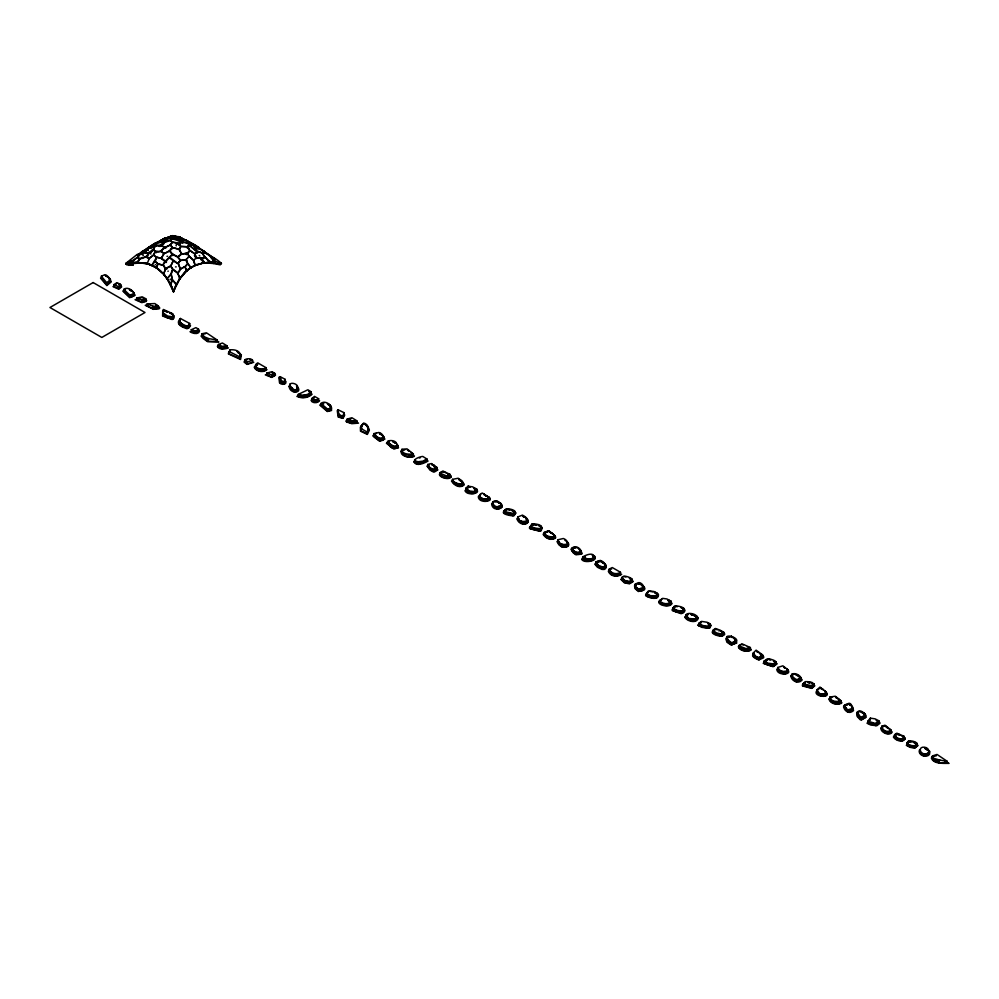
<?xml version="1.0" encoding="UTF-8"?>
<svg xmlns="http://www.w3.org/2000/svg" width="999" height="999" viewBox="0 0 999 999"><rect width="100%" height="100%" fill="white"/><g stroke="black" fill="none" stroke-linecap="round" stroke-linejoin="round"><path stroke-width="1.5" d="M738.885 645.391C737.537 650.411 751.635 653.97 750.361 647.539L741.82 643.731L738.885 646.166L740.197 645.579M721.041 636.026L721.041 634.028L716.583 632.916L712.911 630.431L715.384 628.458L720.129 630.169L723.788 632.267L723.988 634.377L721.665 635.938L716.508 634.827L712.712 632.13M721.665 635.938L721.665 633.953L723.788 632.267M901.373 739.897L898.288 739.098L901.448 739.522M717.482 634.44L717.632 633.691L720.754 634.427C721.178 636.063 716.795 635.014 717.632 633.691M720.604 635.177L720.754 634.427M909.565 741.807L912.262 741.82M163.112 315.572L163.361 309.465L172.74 313.711L172.64 318.918L167.033 317.645L163.112 315.572L163.374 311.201M459.89 485.152L459.765 484.453L462.5 483.728L462.649 484.453L459.765 485.052L462.649 484.453M244.88 361.288L246.741 362.612M246.466 362.712L244.88 360.901M929.27 751.186L928.983 754.158L924.437 755.893L923.788 753.87C919.317 752.634 918.618 746.44 924.5 747.19C929.694 747.764 930.731 754.37 924.45 753.945L923.788 753.87M924.437 755.893L924.45 753.945M308.629 391.183L311.014 392.557L309.69 392.02M308.866 390.846L311.014 392.557M310.789 392.694L311.114 391.77L307.904 389.772L298.239 394.405L298.139 396.303C302.422 398.364 307.942 397.415 311.376 394.168L311.114 391.77M341.908 418.144L341.92 416.034L338.686 414.036L338.049 409.777L343.918 412.624L344.006 415.06L342.495 418.032L338.736 416.708L338.049 409.777M342.495 418.032L343.918 412.624M434.39 466.183L435.427 466.92M450.549 476.748L450.237 474.488L442.944 470.991L439.947 472.689C438.711 476.898 448.451 480.207 450.561 476.361M451.223 476.91L451.148 475.936M879.257 723.214L878.895 720.791L875.049 718.843L870.341 718.144L867.881 721.153L867.869 723.126L875.773 725.499L879.22 722.826M114.548 285.177L116.721 283.441M192.045 331.393L195.017 332.18L192.22 330.844M223.264 347.777L226.036 347.34M247.265 363.898L247.29 361.9C240.971 358.978 250.986 357.292 252.572 360.327L252.685 362.2L247.265 363.898L244.78 361.688L244.955 359.89M455.432 483.853L455.681 483.129L458.628 484.34C458.616 486.988 451.536 481.143 458.628 484.952M458.429 485.039L458.628 484.34M470.517 492.47L473.464 492.607L470.591 491.895M692.919 614.959L690.871 614.123M821.066 688.249C819.48 688.361 825.886 690.546 822.264 689.26M557.817 539.785L557.792 541.733L559.415 544.555L562 546.578C570.904 549.188 568.931 540.047 563.274 538.511L557.817 539.785C558.878 544.305 564.248 545.741 567.994 543.543M559.79 544.268L560.077 543.581L561.95 544.83C561.5 546.778 557.966 542.045 561.95 545.417M561.7 545.491L559.802 543.681M582.742 556.855C596.266 564.597 598.576 548.014 582.742 556.855L582.367 559.14C586.001 562.2 592.182 561.55 594.892 557.942M832.067 701.673L835.139 702.272M109.066 278.259C112.537 283.254 107.917 274.45 104.833 274.713L101.374 276.186L101.349 278.209L106.943 284.815L110.602 281.706L109.216 279.096M263.324 370.055L265.534 369.318M443.294 472.152L444.505 472.202M481.481 499.175L481.668 498.439L485.052 499.488C484.84 502.11 477.11 496.69 485.039 500.074M484.877 500.212L485.052 499.488M639.422 584.128L639.66 583.453L642.232 585.089L642.007 585.739L642.232 585.089M411.288 452.485L412.974 454.77M577.297 553.421L580.481 552.472L580.556 553.234L577.297 553.421L580.556 553.234M577.372 553.558L577.297 552.822M629.42 583.428L630.057 581.293C636.151 578.708 626.198 576.073 623.988 576.048L621.753 577.497L621.49 579.857L624.837 582.529L630.019 583.316L632.442 581.043M630.019 583.316L630.057 581.293M113.961 284.615L113.936 286.538L118.631 288.661L120.754 286.551L120.517 284.315L116.933 282.655L113.961 284.615L118.581 286.713L118.631 288.661M123.801 289.385L123.764 291.233L129.907 297.165C139.985 296.441 129.183 284.777 123.801 289.385L129.882 295.18L129.907 297.165M532.892 525.199L532.942 524.475L536.875 525.037M611.663 569.068L610.539 569.08M713.186 632.355L715.821 633.678M715.596 633.778L713.199 631.955M777.697 667.482L777.659 669.405C778.783 673.988 789.098 675.911 788.199 669.904L782.891 665.821L777.697 667.482C779.17 671.565 785.264 672.827 788.199 669.904M485.914 495.729L483.603 493.793L485.489 495.754M803.533 685.302L803.758 684.54L806.33 685.376L806.143 686.101L803.533 685.302L803.758 684.54M840.196 701.685L840.296 702.447L836.937 702.759L836.862 702.035L840.196 701.685L836.862 702.035M896.515 734.889L897.202 733.303L904.145 736.363L902.584 738.536C900.074 740.172 890.871 735.551 896.54 733.353M452.46 479.358L452.422 481.281C453.733 485.439 463.698 489.123 463.224 482.767L461.9 480.719L458.216 478.234L452.46 479.358C453.034 483.466 463.224 485.576 462.462 482.142M497.265 506.855C502.11 503.421 503.708 508.341 497.877 508.966L497.265 506.855C492.657 506.456 490.571 499.887 496.928 500.786L500.686 503.209L501.885 506.118M497.877 508.966L497.927 506.893M636.475 588.611L636.775 587.936L638.723 589.497C638.861 591.183 635.864 588.798 636.775 587.936M638.423 590.159L636.488 588.036M849.225 704.158L851.46 705.906M201.998 335.652L203.933 337.45M203.584 337.537L202.01 335.264M297.053 387.724L298.039 390.297L294.742 392.245L294.792 390.209C280.02 379.483 304.658 382.742 295.442 390.197L294.792 390.209M295.379 392.257L295.442 390.197M315.409 402.297L315.459 400.324L311.863 398.489L314.51 396.391L318.656 398.763L318.681 400.724L315.409 402.297L311.75 400.462M316.071 402.26L316.121 400.287L318.656 398.763M449.987 475.412L450.237 474.488M590.409 559.215L590.434 559.977L587.2 560.077L587.162 559.34L590.409 559.215L587.162 559.34M893.518 736.675L893.493 737.274C896.016 740.871 903.084 742.919 905.256 738.785M904.145 736.363L904.632 738.636L902.734 740.446C899.687 741.021 892.694 739.235 894.505 734.827M547.115 537.037L547.34 536.326L549.949 537.287C550.074 539.86 543.606 534.715 549.925 537.887M549.725 537.999L549.949 537.287M625.849 582.08L625.973 581.331L629.095 581.843C629.57 583.441 625.149 582.717 625.973 581.331M628.97 582.604L629.095 581.843M731.368 644.617L731.43 642.657C714.722 630.094 748.726 638.349 732.03 644.655L727.597 642.095L726.835 637.025M732.03 644.655L732.092 642.669L736.063 640.609M170.03 284.578C175.275 280.057 168.494 274.338 172.839 269.593L177.735 273.376L179.87 278.147L176.373 285.027L172.29 279.208L171.104 274.238L166.97 278.696L170.604 285.002L170.429 283.454L172.278 280.132L176.411 283.803L173.501 291.958L167.782 279.52M257.929 369.355L261.401 370.242M312.038 399.013L314.235 397.627L312.038 399.013L312.275 399.675M458.853 486.276L458.928 483.916M459.49 486.313L459.565 483.941M558.054 541.52L558.379 540.934L559.365 542.807C558.741 544.567 557.33 538.673 559.34 543.344M559.065 543.394L558.079 540.983M713.074 631.231C716.633 626.66 711.063 632.554 713.773 630.506M738.935 647.24L741.083 648.264M740.858 648.363L738.948 646.84M746.977 651.073L747.052 649.063L738.885 645.791L740.933 644.83M747.589 651.048L747.652 649.038L750.361 647.539M380.644 439.71L380.507 438.998L383.079 438.299L383.229 439.023L380.494 439.572L383.229 439.023M778.021 669.23L778.346 668.618L779.657 670.466C778.983 672.252 776.96 666.395 779.645 671.003M779.357 671.066L778.034 668.693M845.728 709.14L847.439 710.726M847.177 710.789L845.741 708.741M132.617 265.197L128.409 265.297L129.795 263.649L133.117 265.322L132.73 263.149M172.253 253.896L177.884 256.78L181.693 253.546L178.759 249.35L172.34 247.515C166.895 250.737 173.302 253.209 172.402 255.519L172.303 253.783L169.281 250.824L164.41 253.509L161.039 258.341L156.656 257.155L153.709 255.17L155.17 251.049L152.884 249.463L146.116 256.793L149.201 258.254L153.346 255.12L155.719 251.124L160.639 251.611L163.861 253.222L161.626 258.054L162.562 259.515M520.417 521.778L520.691 521.066L523.001 522.19C522.327 524.213 518.231 519.617 522.976 522.789M522.727 522.902L523.001 522.19M768.793 659.24L770.941 659.777M401.448 451.098L402.597 452.972M402.222 453.009L401.461 450.711C399.25 455.944 409.478 458.529 413.873 456.63L414.473 455.931M267.008 369.593C263.399 373.164 255.644 371.478 254.221 367.195L257.605 364.173L255.319 366.246L256.293 365.397M257.517 364.148L255.594 366.346L257.492 364.697M257.243 364.036L256.78 364.96M312.15 400.374L314.935 401.286M571.965 549.163L572.352 548.551L573.526 551.136M573.251 551.186L571.553 548.651L570.953 549.3L573.251 552.809L575.736 554.707L581.543 554.208L582.155 553.583L580.244 550.024M868.468 722.851L871.178 723.401L868.693 722.314M881.955 726.51L883.878 725.724M187.063 328.296L187.15 326.236C184.191 325.05 177.56 322.714 180.394 318.469L189.698 323.464L189.735 325.674L187.7 328.196L182.58 326.511L179.208 323.913L180.394 318.469M187.7 328.196L187.787 326.099L189.698 323.464M452.822 481.118C452.684 479.832 456.518 485.639 452.847 480.581M510.164 510.089L508.803 509.428M534.403 529.632L534.477 528.009L530.544 526.198L531.843 524.113C533.978 523.538 544.53 524.375 540.084 528.733L539.697 530.844L534.353 529.682L530.444 528.459L530.544 526.198M742.707 649.038L742.906 648.301L746.553 649.412L746.353 650.149L742.707 649.038L746.353 650.149M810.027 682.829L807.779 682.167M198.789 331.581L198.626 329.22L195.929 327.635L191.284 329.707L191.184 331.668L195.579 333.204L198.776 331.193M763.011 657.317L762.537 654.782L756.093 650.162L753.221 653.046L753.096 655.394L755.544 657.929L758.928 659.565L763.086 656.955M676.423 611.9L676.598 610.227L673.239 608.179L674.5 605.956C676.947 605.581 688.473 607.342 681.593 611.238L676.598 610.227L676.423 611.9L673.001 610.426L673.239 608.179M794.217 673.925L791.932 674.924L794.205 674.288M934.777 760.002L938.523 761.113M352.734 422.302L352.747 421.615L355.806 421.516L355.806 422.24L352.734 422.302L355.806 422.24M803.246 683.566L803.109 685.676L811.737 687.999L814.123 685.751C814.397 681.418 808.054 681.63 805.306 681.63L803.109 684.29L804.932 682.779M804.645 682.467L803.109 684.29M204.32 262.7L193.806 265.834L204.32 262.7L201.411 258.254L196.815 258.129L193.294 259.965L189.248 256.556L187.4 253.346L190.322 250.674L194.48 253.746L197.09 258.054L205.107 257.642L201.91 252.672C198.339 250.674 191.908 253.559 196.403 257.854L196.316 258.379M204.995 338.574L207.792 339.66M207.555 339.722L205.207 338.087M829.545 699.05L830.169 698.139L831.293 700.699L829.794 698.738L830.057 697.027L835.314 696.228L840.933 700.699C841.67 706.418 830.194 703.708 829.545 699.05L830.057 697.027M831.293 700.699L830.169 698.139L828.808 699.013C830.631 704.12 836.775 705.094 841.37 703.383L841.87 702.697L838.723 699.188M831.006 700.749L829.819 698.201M311.863 400.849L311.863 398.489M493.981 502.085L495.929 501.373L496.053 502.047M764.347 662.886L764.672 662.15L767.482 663.448C767.269 666.133 760.739 660.052 767.444 664.035M162.737 310.439L162.612 315.996L172.078 319.518C174.001 319.343 174.887 316.471 173.564 315.359M240.01 358.741C242.208 351.448 235.989 349.213 229.882 349.837L229.108 353.733L240.01 358.741L240.484 354.533M229.882 349.837L230.307 351.523M598.888 566.87L599.113 566.183L601.96 567.507C602.197 569.205 598.214 567.307 599.113 566.183M601.698 568.219L601.96 567.507M767.207 664.16L767.482 663.448M883.578 731.143L886.475 732.404M396.978 446.615L397.003 447.352L394.28 447.477L394.268 446.778L396.978 446.615L394.268 446.778M816.87 689.909L819.679 693.618L824.237 694.093L825.973 691.72L819.979 687.075L816.87 689.909L816.732 692.257L819.442 695.254L824.038 696.353L826.598 693.868M254.895 367.32C256.668 371.004 262.737 372.377 266.009 369.568L265.984 367.657L257.779 362.887C250.424 366.733 262.799 371.453 265.984 367.657M129.358 265.097L130.232 264.086M728.421 642.157L728.721 641.47L731.318 642.969C731.143 645.666 725.074 639.035 731.28 643.556M731.018 643.656L728.471 641.57M858.74 715.996L860.414 718.518L860.801 717.881L858.74 715.996L860.414 718.518M860.763 718.431L859.04 715.921M373.651 435.414L375.362 436.775M375.736 438.049L379.57 440.634C386.975 441.783 383.404 433.004 378.783 432.48L374.001 433.578L375.949 436.039C377.135 440.072 372.914 436.426 373.901 434.965M375.087 436.838L373.688 435.002M403.371 454.07L406.031 454.982M417.47 464.023L417.632 461.638C410.164 460.015 420.604 456.381 422.802 456.456L427.06 459.09L427.06 461.001L418.069 464.098L414.385 461.963M418.069 464.098L418.219 461.725L422.777 461.176L427.06 459.09M544.655 532.667C543.893 533.628 548.776 531.456 547.702 531.318M421.865 462.112L418.806 462.462M621.753 577.497L624.987 580.581L629.445 581.406M375.811 438.024L375.949 436.039L379.782 438.424L383.791 437.387M620.854 579.333L624.363 582.804L629.42 583.841L633.179 581.543L630.656 579.27M675.449 607.092L675.536 606.381L677.422 606.68M320.929 403.496L320.804 405.269L327.61 411.039C337.537 410.252 326.411 398.439 320.929 403.496L327.585 409.066L327.61 411.039M493.843 506.256L496.678 507.679M496.428 507.754L493.868 505.844M582.929 558.728L583.241 558.004L585.876 559.115L585.626 559.815L582.929 558.728L585.626 559.815M534.353 529.682L534.477 528.009L540.084 528.733M852.297 707.679L852.497 710.789L847.739 711.862L845.529 709.09L844.567 705.032L848.688 703.371C853.333 702.11 853.171 717.045 852.01 706.243M262.262 371.141L262.425 369.068M262.874 371.091L263.024 369.031M796.178 681.555L796.328 679.582C785.401 672.564 797.814 671.428 801.136 677.921L801.235 680.144L796.178 681.555L793.343 679.507L791.345 676.373L791.658 674.55M796.827 681.63L796.977 679.645L801.136 677.921M228.958 352.347L229.77 350.786L229.308 352.21M920.891 753.121L923.313 754.67M923.039 754.757L920.916 752.722M609.053 571.341L609.34 569.018L612.275 567.532L620.516 572.29L620.616 574.263C616.57 577.684 607.879 574.825 609.34 569.018M609.365 570.953L609.69 570.342L611.238 572.951L609.402 570.392M596.316 562.275C596.016 563.786 597.602 560.526 599.2 561.076M612.05 573.926L614.81 574.75M738.736 647.589L739.148 646.316M128.921 265.172L129.907 264.435M292.22 389.585L294.38 391.096M294.205 391.158L292.257 389.185M408.179 455.132L412.337 455.656M412.337 455.294L408.191 455.519M218.481 346.378L221.353 347.39M376.536 437.799L376.86 437.112L379.545 438.786C379.22 441.496 373.139 434.44 379.495 439.373M379.233 439.46L376.586 437.212M441.945 471.99L440.109 473.464M467.37 487.924L468.019 487.162L465.934 489.248L466.945 488.311M184.028 326.323L184.253 325.624L186.975 326.685C187.238 328.346 183.329 326.785 184.253 325.624M186.713 327.422L186.975 326.685M389.647 445.791L389.885 443.843C383.241 439.835 395.592 439.285 396.416 443.294C401.635 449.013 391.933 450.249 389.647 445.791L389.885 443.843L393.494 446.103L397.639 445.804M401.486 451.323L402.01 449.3L407.03 448.863L413.411 453.971C414.048 460.364 398.339 455.669 402.01 449.3M414.747 461.7L417.12 462.649M945.054 761.088L949.05 763.398C943.63 763.236 933.516 764.36 931.343 758.004C934.277 756.518 932.017 760.976 932.791 757.067M932.067 758.029L932.616 755.868L937.037 754.445L947.302 761.388L947.302 762.936C942.781 762.699 932.591 763.623 932.367 757.279M932.954 759.14L932.154 757.304M573.988 552.11L574.363 551.423L576.298 552.672C575.661 554.645 572.177 549.887 576.248 553.271M575.961 553.346L574.05 551.51M201.81 335.814L202.26 333.691L206.443 332.804L217.17 340.01L217.17 341.533L207.854 341.283L201.81 335.814L202.26 333.691M274.837 375.574L274.713 373.301L272.04 371.703L266.795 373.064L266.621 374.912L271.803 376.96L274.875 375.187M281.119 382.467C284.353 380.806 283.192 384.952 281.318 381.868M664.635 604.67L667.881 604.495L664.635 604.67L664.635 603.908L667.869 603.896L667.869 604.657M664.635 603.908L667.869 603.896M245.167 359.54L244.78 361.688M379.57 440.634L379.782 438.424M380.219 440.696L380.432 438.511M440.072 474.525L442.732 475.949M638.536 584.315L639.36 582.629C644.118 583.603 646.715 591.82 639.372 591.258L635.951 588.686L634.939 586.176L635.364 584.053L638.698 582.579M639.198 584.34L639.36 582.629M908.366 742.744L908.528 741.046C910.838 740.222 920.616 742.332 915.047 745.554C912.724 746.49 904.107 744.105 908.528 741.046M347.44 420.966L350.874 421.928M427.809 466.258L428.146 465.659L429.832 468.256L427.859 465.746M479.782 495.192L480.769 494.58M531.843 524.113L532.23 525.486M390.384 445.579L390.746 444.905L393.219 446.478C392.994 449.163 387.2 442.395 393.156 447.09M392.919 447.152L390.447 444.98M503.983 511.176L505.669 509.602L503.921 511.538L513.449 513.461C518.481 510.277 508.516 508.366 506.381 508.841L506.231 510.364L504.557 511.938M506.78 510.214L506.93 508.703M274.713 373.301L271.753 374.962L266.795 373.064M275.562 375.037L271.828 377.435L265.309 374.875L267.707 374.163M793.818 679.357L795.891 680.506M795.654 680.581L793.868 678.945M864.934 714.784L865.334 717.444L861.363 719.517L858.129 716.545L857.105 713.973C857.866 706.418 867.157 714.735 865.296 716.121M857.529 711.713L857.105 713.973M576.148 554.383L576.373 552.235C567.832 548.638 574.962 543.806 579.87 548.988C585.988 556.356 572.065 555.781 571.69 549.338L571.903 547.802M576.723 554.495L576.947 552.335L581.231 551.648M857.367 713.149L857.979 715.334L857.055 713.174M634.815 585.814L635.739 587.512M634.939 586.176L635.189 585.414M635.414 587.537L634.852 585.439M427.497 466.683L427.847 464.448L431.381 463.536L436.913 467.432L437.187 469.755L433.678 471.478L430.094 469.38L427.647 466.308M730.232 636.738L727.359 636.962M240.022 357.18L240.197 353.921M504.507 512.737L507.704 513.736L504.707 512.212M660.114 601.972L662.812 604.008L659.839 602.472M638.236 583.841L636.95 583.928M638.436 584.028L638.299 583.341M712.774 632.504L712.911 630.431M845.529 709.09L845.654 707.429L847.714 709.889L847.739 711.862M910.564 746.141L907.529 744.38M910.339 746.29L910.626 745.604M153.971 307.779L153.933 307.13C165.559 307.829 146.041 307.617 157.592 307.655M477.16 491.308L476.773 489.11L472.564 486.838L468.019 486.213L465.821 488.274C464.435 493.369 475.474 495.579 477.097 490.921M465.646 490.659L465.821 488.274M635.139 585.839L635.364 584.053M907.042 742.831C905.444 747.065 912.611 747.527 915.259 747.514L917.369 745.429L916.907 743.194M906.93 745.167L907.179 743.194M479.67 495.991L480.594 498.339L479.67 495.991L479.021 496.84L480.694 499.425L485.489 501.123L489.685 499.737L489.398 497.452L482.33 493.031C474.188 495.829 486.575 502.297 489.398 497.452M480.269 498.376L479.345 496.028M254.92 367.12L256.468 368.444M256.181 368.506L254.97 366.733M387.55 443.019L388.062 442.357L389.672 444.056C388.736 445.941 386.263 440.297 389.61 444.63M389.273 444.692L387.624 442.445M659.54 600.786L661.638 599.4L659.815 600.936M217.357 346.291C218.731 350.187 225.2 349.113 228.371 347.952L226.036 346.603M217.944 346.89L218.369 344.48L222.427 343.007L226.923 345.741L227.135 347.777L221.878 348.639L217.994 346.528M218.369 344.48L222.078 346.366L226.923 345.741M517.882 517.257L519.692 520.804L517.944 518.693C520.504 523.913 534.215 521.228 522.452 515.097L518.031 516.883L517.619 519.03C518.344 523.626 528.871 526.186 527.522 520.142M519.692 520.804L518.294 518.106M519.393 520.854L518.006 518.156M544.218 534.103L544.58 533.491L546.303 535.576C545.816 538.261 542.182 530.194 546.228 536.126M545.941 536.188L544.293 533.553M621.952 579.408L622.29 578.771L624.687 580.744C624.687 582.492 621.241 579.657 622.29 578.771M624.338 581.381L624.687 580.744M414.435 462.35L414.66 459.877M373.539 435.651L373.763 433.953M373.776 435.302L374.001 433.578M646.79 593.818L648.101 591.858L646.478 593.718M907.117 743.293L907.342 743.955L908.628 741.982M908.316 741.87L907.941 742.769M933.278 759.103L932.329 757.679L932.616 755.868M530.219 526.86L531.593 524.999M647.764 591.758L646.428 594.08M186.401 259.328L187.65 263.274L190.884 267.557L185.839 271.228L179.196 279.545L187.038 270.579L184.528 266.783L179.92 269.443L177.859 273.139L180.032 279.258M646.977 595.304L647.277 594.605L649.924 595.879C650.074 597.552 646.203 595.691 647.277 594.605M649.637 596.578L649.924 595.879M699.25 625.037L702.235 626.311L699.312 624.637M173.789 237.55L173.888 236.888L176.398 237.362M173.476 237.15L176.586 237.375M896.24 734.627L895.916 734.864M532.942 524.475L536.875 524.787M466.133 490.109L466.421 489.448L469.168 491.158C468.718 493.781 462.699 486.725 469.08 491.733M468.843 491.833L469.168 491.158M530.894 527.884C530.357 526.073 533.454 530.731 533.878 528.209L530.981 527.31M533.616 528.933L533.878 528.209M753.633 654.67L755.207 656.842L753.346 654.582M844.467 706.343L844.842 705.794L845.691 707.542C844.917 709.315 843.943 703.633 845.616 708.066M845.279 708.104L844.555 705.818M919.667 749.949C921.178 754.969 918.818 747.926 920.216 751.011M920.291 751.947L919.967 749.962M518.031 516.883L517.619 519.03M687.337 614.984L685.851 615.459L688.099 613.91M686.101 615.646L688.361 614.11M361.064 427.672C362.437 427.372 360.527 431.456 361.538 427.135M361.288 429.632L361.151 427.085M136.776 298.014L136.501 299.825L141.895 302.173L145.879 300.974L145.717 298.689L142.245 296.853L136.776 298.014L141.833 300.112L145.717 298.689M130.182 265.01L130.956 264.997M132.168 263.861L132.592 263.624M687.799 618.044L688.498 619.055L686.038 616.221L687.824 617.719M687.737 618.269L686.313 616.146M816.932 691.87L818.793 693.993M818.531 694.043L816.995 691.495M437.187 469.755L436.913 467.432M909.565 741.433L910.951 741.72M130.894 264.623L131.643 264.61M504.208 511.675L506.381 508.841M503.921 511.538L505.669 509.602M291.696 389.635L291.995 387.837L291.533 389.685L294.742 392.245M791.433 676.073L793.006 678.146M792.719 678.184L791.495 675.686M894.167 737.162L894.492 735.177M543.856 534.403L544.293 532.33L548.788 530.656L554.82 535.676C555.681 541.745 544.343 538.386 544.005 534.028M803.109 685.676L803.396 683.978L804.944 682.617M881.418 728.333L881.93 726.148L885.027 725.212L891.033 730.132C892.557 736.201 880.606 732.816 881.63 727.984M698.813 624.05L699.75 623.463M700.611 622.29C696.927 626.161 701.023 621.153 700.774 622.939M881.43 727.984L882.604 729.907L881.493 727.609M492.495 503.596L492.957 503.071L493.394 505.269L492.857 503.596M493.044 505.282L492.582 503.071M530.444 528.459L530.769 526.573M596.316 563.124L597.914 565.884L595.904 563.723C596.553 561.001 599.949 569.405 596.003 563.174M791.907 674.175L791.345 676.373M894.629 736.7L894.967 736.076L897.002 738.673L894.867 736.625M896.727 738.736L894.717 736.138M845.454 709.103L844.242 706.842L844.567 705.032M844.754 704.67L844.242 706.842M604.545 564.51L605.931 566.957L602.884 568.993L597.752 566.858L595.516 564.11L596.003 561.838L600.262 560.402C603.071 561.063 608.416 565.734 602.722 567.107L598.164 565.209L596.003 561.838M497.215 508.916L493.119 506.106L492.619 502.322M492.882 501.96L492.32 503.958M673.476 609.852L673.776 609.165L676.123 610.401C676.223 612.025 672.739 610.177 673.776 609.165M675.799 611.088L676.123 610.401M727.135 637.974L727.821 641.033L726.748 638.511C727.434 635.639 728.571 645.167 726.847 637.974M776.111 661.763L776.435 663.773L773.726 666.196L768.019 665.109L763.835 663.161L764.11 661.063L767.432 658.791C769.467 658.653 780.406 661.213 773.713 663.923L767.944 663.174L764.11 661.063M845.029 705.107L845.104 705.781L847.589 704.058L847.689 704.745M439.66 474.8L439.947 472.689M762.537 654.782L758.79 657.604L755.806 656.281L753.221 653.046M646.628 593.581C645.092 598.401 654.345 597.514 656.705 597.539L658.041 595.379L657.579 593.394L653.97 591.495L648.426 590.884L646.628 593.581L646.478 595.716M346.516 421.478L347.202 419.056L351.923 417.744L356.818 420.779L357.08 422.877L351.386 423.226L346.566 421.166M347.202 419.056L351.885 420.854L356.818 420.779M659.315 602.684L659.59 600.611L662.649 598.364L666.845 598.95L670.953 601.123C672.589 607.404 661.288 606.043 659.253 602.31M361.151 430.994L361.213 425.936L363.636 423.027C367.694 423.601 369.83 428.871 366.92 431.943L366.983 433.741L361.151 430.994L360.989 427.884M674.225 606.843L672.864 608.753L674.15 607.205M673.214 608.866L673.576 607.991M673.888 606.73L672.864 608.753M179.433 322.165L180.082 319.767M173.451 315.122C172.952 320.704 171.94 314.697 173.526 315.472M172.615 317.532L173.039 315.484M697.339 616.308L697.714 618.456L694.305 621.128L688.723 620.079L685.426 617.057L685.863 614.922C688.299 611.013 701.972 615.609 694.742 618.98L688.823 618.468L685.863 614.922M163.561 314.897L166.458 316.608L163.873 314.398M810.077 682.442L807.954 682.404M200.749 259.678L202.023 258.167L205.407 257.455L209.74 262.312L202.997 263.311L209.74 262.312M504.108 510.964L503.896 513.099L512.937 515.584L515.447 513.461L515.034 511.376M503.896 513.099L505.956 509.74M339.073 415.859L341.321 417.17L339.31 415.372M651.598 596.428L655.219 597.04M673.001 610.426L673.426 608.553M698.788 623.351L698.526 625.561L703.234 627.197L708.541 628.134L710.614 625.811L710.127 623.776L707.042 622.24L701.523 621.403L698.788 623.351L698.526 625.561M180.432 242.457L180.32 242.495M129.907 263.848L131.831 264.061M291.533 389.685L289.473 386.638L290.01 384.353M290.16 384.028L289.473 386.638M131.244 263.861L132.243 263.686M178.721 245.292L179.47 245.117M178.534 239.111L179.271 239.248M193.794 260.09L195.117 265.222L189.66 268.182L190.921 267.645L187.6 263.773L184.902 266.583L180.632 268.981L178.122 263.711L173.202 260.951L170.717 266.271L172.315 268.656L177.797 272.752C183.828 269.293 175.062 263.961 180.407 260.564L177.685 257.168L172.352 254.308L169.992 257.005L170.292 258.666L169.306 257.642L165.709 261.413L166.271 262.2L165.647 261.376L163.237 264.61L165.422 268.269L166.87 269.031M172.64 318.918L173.401 316.009M289.635 385.989L291.283 388.224M291.034 388.236L289.735 385.614M389.71 445.766L387.162 443.231L387.587 441.608M387.862 441.221L387.162 443.231M279.982 378.746L280.632 378.271L280.694 381.518L279.982 378.746L280.694 381.518M280.382 381.468L280.132 378.184M146.691 300.474L146.141 301.461L141.833 302.635L135.077 299.688L137.937 299.138M179.87 323.214L180.232 322.602L182.929 324.825C182.03 327.422 176.723 319.168 182.767 325.399M182.467 325.449L180.032 322.64M179.62 319.293C175.349 324.85 183.067 327.372 186.938 328.721L188.823 328.084L190.547 325.599M284.565 383.741L285.152 379.358L280.22 376.66L279.62 378.284L280.195 382.779L283.991 383.916L285.252 381.531L285.152 379.358M284.578 382.255L285.302 380.731M284.603 382.629L285.04 380.706M285.976 381.406C286.651 385.164 281.256 384.902 279.545 382.917L278.821 377.272M181.918 243.306L182.942 243.057M207.854 341.283L208.816 338.649L217.17 340.01M608.578 570.766L608.341 571.378C610.701 576.898 617.444 577.197 621.715 574.338M163.599 273.963L165.809 268.619L170.642 266.171C175.724 270.142 169.53 275.649 167.058 278.846L163.599 273.963L166.995 278.384M544.293 532.33C543.281 537.45 556.967 537.562 553.995 535.664M427.847 464.448L430.02 467.682L433.566 469.405L436.85 467.782M181.006 239.273L183.828 240.297M173.501 291.958L176.411 283.803M543.406 533.803L543.156 534.453C545.679 538.511 550.948 540.834 555.382 538.236C557.242 536.563 550.586 532.292 554.944 536.001M427.048 466.071L429.957 470.079L432.979 471.803L434.64 471.853L437.837 469.93L436.251 467.619M342.744 416.758L343.993 414.235M911.875 746.016L914.347 746.166L911.875 746.016L911.837 746.777L914.397 746.74L911.837 746.777M146.141 263.374C160.04 266.034 168.756 278.946 173.501 291.333L179.857 278.696M367.27 432.617L368.219 429.882M289.048 386.064C289.71 395.03 303.958 392.982 296.815 386.188M366.983 433.741L368.718 430.107L367.407 426.698M150.674 253.434L150.849 254.071M170.504 283.566L171.328 282.854M344.767 414.947L343.044 418.331L338.137 417.008L337.25 410.601M176.661 284.415L179.87 278.147M155.295 264.573L155.532 264.71M692.931 614.71L690.759 614.373M843.855 706.256L843.543 706.842C844.704 711.325 849.412 714.672 853.483 710.551L852.884 707.242L851.722 706.668M938.523 762.587L939.872 760.102L947.302 761.388M872.789 723.613L875.399 723.975L872.789 723.613L872.701 724.362L875.311 724.712L875.399 723.975M872.701 724.362L875.411 724.55M176.323 245.816L176.011 245.342M167.782 238.137L167.083 238.274M396.578 444.118L398.526 447.789L393.681 448.901L386.413 443.256L387.712 442.332M166.97 256.318L167.62 256.268M244.468 361.026L244.106 362.1L247.04 364.41L253.796 362.3M540.309 530.694L541.795 528.234L541.308 526.211M165.035 261.114L162.737 265.085L158.217 264.011L155.057 261.338L157.043 257.218L161.751 258.591L165.959 261.975L161.713 258.554M540.347 529.17L541.67 527.547M540.409 529.57L541.358 527.522M881.93 726.148C881.667 730.219 888.011 733.428 891.033 730.132M634.565 585.601L634.827 588.386L638.311 591.52L644.467 589.76C646.153 587.612 642.369 585.214 640.509 584.552M704.37 626.448L707.767 627.197L704.395 626.86M186.001 254.233L187.362 253.284L189.111 256.106L188.074 257.517L189.735 256.631L193.294 260.177L195.055 265.197L193.806 265.834M186.588 254.52L187.362 253.284M689.872 619.305L693.706 619.567L693.643 620.304L689.897 619.892L689.959 619.155L693.706 619.567M689.897 619.892L693.643 620.304M158.816 308.354L158.404 306.119L154.882 303.559L147.14 303.921L147.14 305.744L153.047 308.703L158.816 308.354L158.404 306.119M194.405 247.015L196.728 248.564L196.366 249.101M194.518 247.34L196.728 248.564M738.298 646.628C738.86 650.511 747.714 652.921 751.26 649.924L748.638 647.589M656.718 596.016L657.966 594.642M656.78 596.415L657.642 594.617M865.084 715.184L860.663 717.494L857.304 712.037M646.803 593.955L650.624 595.716L655.931 595.791L657.579 593.394M646.74 594.193L648.051 592.232M362.412 425.199C363.973 421.778 359.827 428.621 362.038 425.387M362.3 425L362.874 424.125M361.601 426.423L362.2 425.524M647.714 592.207L645.579 594.967L645.891 595.953C649.387 597.964 658.616 600.699 658.516 594.842L656.106 593.468M215.26 261.476L213.848 263.561L208.129 263.099L209.415 261.413L215.272 262.312L213.848 263.561L220.217 264.847L221.441 263.324C207.829 251.411 207.667 259.927 221.441 263.324M129.882 295.18L134.003 293.456M137.462 262.425L147.303 263.449L157.33 268.169L148.701 264.198L137.462 262.425C138.849 257.892 144.867 255.569 148.751 258.404L148.913 258.953M820.216 694.38L823.488 694.692L823.401 695.454L820.216 694.38L823.488 694.692M820.266 694.942L820.341 694.205M698.925 623.763L703.296 625.649L708.303 626.173L710.127 623.776M708.828 626.361L710.202 624.85L709.19 626.96L710.202 624.85M708.903 626.935L709.927 624.825M554.82 535.676L554.857 537.949M142.894 255.507L143.519 255.12M361.276 426.336L362.637 424.063M187.437 252.809L186.563 254.495L187.4 253.346M362.762 424.463L360.389 427.172L360.489 431.193L367.357 434.415L369.38 430.157L367.944 426.461M187.987 326.623L189.61 324.925M188.012 326.998L189.298 324.85M635.152 584.403L636.101 587.05L638.661 589.123L643.831 587.187M624.8 576.923L625.973 576.972M492.045 503.346L491.62 503.908C492.932 514.398 509.902 506.156 497.739 502.11M283.541 382.53L281.156 382.08M283.379 383.092L281.281 382.267M715.709 629.87L715.858 629.183L717.632 629.807M172.29 254.333L165.297 261.176M919.442 750.012C917.557 754.745 925.898 758.74 929.495 754.42L929.907 751.485L924.899 748.401M919.979 750.274L920.291 752.984L923.775 755.818M535.389 528.796L539.16 529.295L539.035 530.044L535.389 528.796L539.16 529.295M535.402 529.37L535.514 528.633M539.035 530.044L535.514 529.22M146.741 256.768L147.34 257.255L147.203 256.169M147.802 255.557L147.365 257.105M167.982 271.353L168.194 271.091M137.512 261.975L139.935 258.941L137.363 257.43L131.081 262.587L133.104 263.574L138.836 263.112L137.512 261.975L131.081 262.587M742.195 644.692L743.481 644.879M869.979 719.58L867.02 723.264L870.728 725.024L876.785 725.724L879.944 723.338L879.782 722.377M165.097 261.151L166.021 262.575M179.595 279.158C186.651 267.083 200.861 260.826 214.523 262.912M509.665 513.586L512.637 514.023L509.665 513.586L509.54 514.348L512.524 514.785L512.637 514.023M509.54 514.348L512.649 514.635M824.625 694.58L826.235 693.119M824.712 694.967L825.886 693.069M829.732 697.402C831.093 701.972 837.437 701.947 840.933 700.699M907.042 743.843L907.616 743.156M807.879 685.714L811.325 686.176L807.879 685.714L807.754 686.488L811.225 686.912L811.325 686.176M807.754 686.488L811.338 686.775M168.444 316.733L171.703 317.407L168.444 316.733L168.319 317.47L171.528 318.219L171.703 317.407M168.319 317.482L171.728 317.982M201.648 335.14L201.099 336.139L203.047 338.411L207.542 341.658L218.868 341.97L216.371 340.522M754.17 653.371C749.387 656.131 756.305 658.89 758.716 659.964L763.548 657.829L763.773 656.867L761.088 654.308M383.154 436.101L384.865 439.135L379.22 440.996L372.877 435.976L374.076 434.615M768.968 664.323L772.414 664.71M902.871 738.998L904.47 737.687M902.934 739.385L904.157 737.612M401.635 449.65C402.547 454.87 409.815 454.308 413.411 453.971M146.004 253.309L146.116 252.272M258.104 368.793L261.576 369.667M513.723 514.473L515.059 512.45L513.386 513.848L513.723 514.473L515.059 512.45M331.256 407.917L327.585 409.066M513.461 514.423L514.785 512.4M682.03 611.625L684.115 609.865M682.105 612.025L683.803 609.802M819.817 688.299C805.968 696.64 836.088 700.037 824.562 690.646M847.714 709.889L852.422 708.416L852.796 710.476M915.421 746.503L916.907 744.342L915.072 745.878L915.421 746.503L916.907 744.342M119.068 287.038L120.742 285.751M119.081 287.425L120.429 285.652M677.522 610.913L680.756 611.763L677.522 610.913L677.397 611.625L680.606 612.487L680.756 611.763M677.397 611.625L680.756 612.337M467.582 487.462L465.022 490.846C467.994 496.94 484.64 492.457 474.038 488.436M299.113 395.217L301.611 395.779L299.113 395.217L299.026 395.916L301.636 396.353L299.151 395.791M915.146 746.44L916.657 744.28M118.581 286.713L120.604 284.69M189.161 256.581L186.014 259.565L180.956 260.427L177.972 257.193L181.593 254.146L186.776 253.009M154.982 251.536L155.444 251.636M183.579 273.763L187.65 269.742L196.928 264.385M676.51 611.825L681.817 613.149L684.402 610.614L683.965 608.366M812.437 686.076L813.473 684.715M812.474 686.675L813.773 684.765M213.461 262.375L213.936 261.788L212.962 260.727M213.699 262.225L213.062 260.702M169.555 312.625L172.627 314.173L170.854 313.449M803.121 683.953L811.638 685.689L813.873 683.978M162.862 244.405L163.986 243.731M107.667 282.942L110.09 281.019M107.73 283.329L109.765 280.944M166.046 311.376L167.47 312.013L163.961 310.851M156.031 243.119L164.798 238.212L156.031 243.119C159.778 240.135 142.033 250.649 148.401 249.051M804.919 682.954L804.145 683.691M106.943 284.815L106.781 282.792L110.452 279.633M150.849 252.435L152.66 250.799M713.998 629.994C707.841 633.741 719.505 636.525 722.027 636.288L724.675 634.515L724.587 633.591L721.191 631.455M239.573 353.296L238.199 352.597M742.906 648.301L746.39 649.562M363.798 423.976L364.76 424.125M366.508 425.025L366.458 425.674L365.234 424.375M468.019 487.162L465.984 488.686M695.217 619.355L697.427 617.769M143.456 251.723L143.182 251.81M164.735 247.789L160.889 251.149L163.948 253.284C166.908 253.197 176.149 248.102 170.055 245.105L164.748 247.802M695.267 619.767L697.477 618.169M806.33 685.376L803.546 684.727M806.143 686.101L803.745 685.114M465.909 488.636L469.567 490.996L474.013 491.533L476.773 489.11M474.962 491.82L476.923 490.509M475 492.22L476.648 490.409M661.55 599.712C652.322 603.658 669.767 609.24 672.077 603.371L667.832 600.337L669.055 601.023M194.58 255.332C195.979 254.046 195.467 259.403 195.991 257.617L194.705 255.232L196.091 257.68M804.657 683.216L802.372 684.889L802.522 685.938L811.762 688.411L814.822 685.814L811.7 683.004L812.749 683.616M670.953 601.123C668.943 605.332 661.875 603.833 659.59 600.611M668.893 603.596L670.903 602.235L669.243 604.245L668.893 603.596L670.903 602.235M668.98 604.17L671.003 602.809M444.18 476.373L446.678 476.81M446.516 477.372L444.33 476.673M313.274 398.576L311.051 400.374C312.088 403.571 318.044 403.271 319.63 400.711M187.038 270.579L185.839 271.228L190.921 267.645M876.298 723.701L878.733 722.052L876.647 724.35L876.298 723.701L878.733 722.052M867.881 721.153L875.549 723.513L878.895 720.791M295.716 390.771L297.714 389.548M295.754 391.146L297.402 389.423M759.989 657.929L762.537 656.318L760.314 658.416M760.052 658.304L762.612 656.693M125.712 263.436L137.313 254.345C146.304 253.084 126.91 264.548 125.712 263.436L126.773 264.847L133.104 263.574L132.38 260.864M876.385 724.263L878.82 722.614M147.677 249.787L146.641 250.1L148.289 250.499M481.668 498.439L484.877 499.612M709.752 624.85L709.914 624.138M308.966 394.293L311.014 393.044L309.265 394.942L308.966 394.293L311.014 393.044M309.016 394.867L311.064 393.606M901.273 735.676L904.07 736.95L902.596 736.176M630.044 581.68L632.117 580.394L630.332 582.33L630.044 581.68L632.117 580.394M630.069 582.242L631.843 580.307M780.544 671.253L783.94 671.99L783.79 672.702L780.544 671.253L783.94 671.99M780.556 671.84L783.953 672.589M327.647 403.833C334.84 407.779 323.401 401.286 328.971 404.945M914.222 742.132L916.757 743.406L915.496 743.393L918.069 745.516L914.734 748.064L910.638 747.464L906.33 745.379L908.778 742.17M540.796 526.723L539.185 525.549M540.871 527.235L541.033 526.548M760.251 658.041L762.537 656.318M773.988 664.41L775.973 663.523C774.787 665.858 773.189 663.885 774 664.997M312.375 399.825L314.735 401.049M838.011 698.776L836.238 697.102M379.707 433.304L382.105 435.527M311.164 392.17C307.804 395.304 302.472 395.804 298.239 394.405M924.999 747.976C924.175 748.9 926.722 747.789 928.009 749.787M407.367 449.925L408.853 450.599M549.35 531.568C559.502 538.461 542.157 526.598 551.298 533.166M657.305 593.718C657.467 595.317 656.468 592.02 654.857 592.382L654.932 592.907M476.56 489.31L473.663 488.024L475.012 488.748M576.923 547.827C578.621 547.04 579.408 550.824 579.308 549.063M733.79 637.949L732.742 637.3M154.183 246.353L156.618 243.781M154.87 245.167L156.556 243.943M129.645 289.535L132.318 291.171M895.404 734.74L896.315 734.078M150.287 248.339L152.347 246.865M155.844 244.468L156.818 243.768M150.861 248.052L152.46 246.903M795.803 674.687L798.076 675.624L795.491 674.387M604.333 563.773L602.197 562.325M669.455 601.248C673.85 602.984 664.522 597.964 669.13 600.724M440.996 472.515L439.885 472.939M739.135 645.953L739.834 645.466M148.351 249.513C146.016 250.2 141.571 254.92 137.475 255.02L142.607 251.099L148.014 249.038C154.545 240.647 164.773 243.744 172.665 238.786L181.855 242.07L186.738 242.957L188.861 242.407L185.689 240.197L178.184 239.86L181.231 242.12L178.384 243.419L172.715 242.295L170.117 240.384L172.665 238.599L169.68 237.974L161.738 241.346L163.961 242.27L160.552 245.205L155.944 246.166L153.059 245.742L156.943 242.582L147.415 248.426L154.795 243.968M681.218 607.804L683.915 609.015M683.865 608.641L682.342 608.191M748.026 646.765L747.19 647.09M750.099 647.939L749.887 648.638L748.913 647.265M756.405 657.28C759.315 657.017 759.427 660.014 756.418 657.854L758.616 658.204M756.418 657.854L756.63 657.13M758.628 658.778L756.643 657.692M392.994 441.92L395.791 443.144M765.996 660.851L767.007 660.152M603.146 567.644L605.344 566.396M603.221 568.044L605.419 566.795M765.184 660.926L767.17 659.777M861.026 711.8L864.048 713.161L863.873 713.835L864.048 713.161M600.811 561.675L603.608 562.999L601.036 561.513M775.624 662.362L775.961 662.936M148.327 248.714L147.328 250.187M497.477 501.723C506.805 507.679 491.958 498.276 498.788 502.897M721.153 631.093L723.388 632.854M114.548 285.452L115.584 284.752M118.656 283.853L120.067 285.452M139.123 262.525L126.036 263.936L130.906 260.677M126.036 263.936L129.47 261.651M631.98 579.482L629.432 578.021M156.031 304.67L158.317 306.493M150.974 247.277L152.66 245.804M694.18 615.459L697.102 617.245L694.243 615.996M108.079 277.322L105.345 275.724L106.456 276.361M145.28 299.325L142.732 301.074L145.442 300.437L142.732 300.687M592.02 558.941L594.53 557.604M441.608 472.365C434.028 475.499 448.651 481.306 451.048 477.01M592.557 555.169L594.605 556.805L593.681 556.518M433.716 465.422L431.868 464.248M272.153 373.151L272.315 372.502L273.264 373.064M213.424 262.2L214.098 261.838M721.678 634.377L723.713 633.354L721.927 635.052L721.678 634.377L723.713 633.354M721.69 634.939L723.713 633.915M621.89 578.021L622.739 577.484M592.045 559.328L594.555 558.004M196.503 331.705L198.639 330.694M191.284 329.707L195.517 331.168L198.626 329.22M196.528 332.105L198.664 331.094M434.615 469.892L436.875 468.793M434.665 470.304L436.925 469.205M905.019 737.836L905.319 738.723M341.521 416.72L339.161 415.472M341.321 417.17L339.235 415.759M447.677 474.013L450.174 474.887L448.826 474.425M316.346 400.924L318.319 400.037M861.463 717.931L864.51 716.42L861.812 718.631L861.463 717.931L864.51 716.42M316.358 401.311L318.331 400.424M767.145 660.277L763.186 663.348L773.064 666.733L777.122 663.873L773.476 661.176M522.939 516.458C535.726 521.116 521.953 529.782 516.92 519.068L517.27 518.194M199.6 330.881C198.801 334.952 192.645 333.641 189.997 331.705M159.99 241.333L160.34 241.196M861.55 718.506L864.597 716.995M688.024 614.56L684.727 617.145C687.287 621.74 697.265 623.801 698.276 617.906M166.771 268.356L167.045 268.194M760.127 653.746L762.562 655.719L760.289 654.295M762.399 655.182L762.337 655.844M685.851 615.459L688.049 614.26M487.375 496.353L489.473 498.114L488.086 497.465M488.286 497.265L489.41 497.727L489.685 499.737M156.456 243.469L157.355 242.994M166.046 268.381L170.854 265.672L173.164 260.951L169.967 257.58L177.747 263.411L180.694 260.414L186.264 259.915L187.65 263.736L185.115 266.983L187.025 270.741M585.402 556.505L581.693 559.328C583.828 564.06 600.312 560.314 593.531 556.393M158.479 242.407L159.478 241.92M158.629 242.457L159.765 241.883M165.722 248.027L166.209 247.527M423.651 461.55L426.436 460.464M430.594 468.931L433.191 469.942M430.594 469.343L433.191 470.354M436.988 468.094C430.144 463.461 440.384 469.83 435.839 467.582M434.74 466.421L436.925 467.707M162.5 258.903L161.039 258.341M439.96 473.114L447.028 476.136L450.224 474.837M448.076 476.685L450.262 475.836M423.676 461.925L426.448 460.839M824.662 690.746L826.023 692.507M824.774 691.121L826.335 692.357M448.114 477.11L450.299 476.261M272.128 375.262L274.313 374.25L274.563 374.975C273.177 376.973 271.553 374.687 272.365 375.974M272.14 375.811L274.563 374.975M263.586 369.83L265.547 368.931M299.663 395.104L296.89 396.378C301.76 398.763 308.104 398.077 312.05 394.293L308.878 391.546M272.365 375.412L274.55 374.425M732.329 642.981L735.514 641.745L732.554 643.668L732.329 642.981L735.514 641.745M732.379 643.556L735.551 642.32M599.425 561.575L594.805 564.148L597.452 567.27L601.985 569.405C607.167 570.729 607.155 564.073 604.607 564.173M544.83 532.829L547.877 531.48M747.751 649.462L749.999 648.476L750.224 649.175C748.775 651.198 747.24 648.863 747.976 650.162M747.776 650.024L750.224 649.175M163.124 312.937L167.607 316.034L172.352 316.783M172.964 235.627L163.536 238.961L172.977 235.602M747.951 649.587L750.199 648.613M598.389 561.925L599.163 561.6M486.55 499.637L489.198 498.776L486.8 500.187M486.763 499.775L489.198 498.776M486.6 500.049L489.248 499.188M881.942 726.885L883.865 726.086M882.154 726.71L884.09 725.923M785.364 672.115L787.924 671.316M844.929 705.606L846.328 705.044M846.702 704.882L847.502 704.557M230.145 351.111L228.821 351.785L228.371 353.896L240.559 359.49L241.346 354.77L237.712 352.435M585.876 559.115L582.966 558.116M798.863 676.61L800.062 677.397M800.961 678.284L801.235 680.144M884.028 726.335C875.474 728.146 887.237 737.412 891.757 732.742L892.157 732.08L889.859 729.17L886.463 727.147M785.376 672.539L787.936 671.728M890.646 731.193C883.403 734.452 893.118 728.671 890.721 731.768L887.986 732.554L890.721 731.768M639.635 589.522L643.144 588.336L639.872 590.222L639.635 589.522L643.144 588.336M639.697 590.109L643.194 588.923M524.463 522.902L527.135 521.903M527.085 521.49L524.238 522.352M858.84 711.925L859.864 711.55M133.342 294.705L130.944 296.204L133.529 294.867M925.049 754.445L928.059 753.346M925.074 754.857L928.258 753.883M498.364 507.442L501.036 506.668M498.389 507.854L501.061 507.08M532.067 525.087L529.358 527.872L529.907 528.721L539.71 531.268L541.121 530.856L542.27 527.697L538.586 525.599M168.194 238.049L169.143 237.712M168.219 238.137L169.48 237.7L167.445 238.424M218.581 345.092L219.743 344.68M429.183 464.572L428.146 465.671M788.386 670.754C784.39 667.232 789.934 671.44 787.637 670.354M786.875 669.205L788.373 670.379M166.134 240.347L167.707 239.46M605.531 565.734L604.52 563.798M933.029 756.28L936.225 755.868M797.227 679.982L800.436 678.908L800.649 679.632C799.312 681.38 796.415 679.595 797.439 680.706M797.264 680.556L800.649 679.632M797.402 680.119L800.611 679.058M848.875 710.564L851.847 709.777L849.075 711.113M848.925 710.963L851.897 710.189M167.894 238.349L169.405 237.762M620.516 572.29C616.708 574.887 611.126 573.663 609.203 569.38M849.025 710.701L851.847 709.777M297.702 388.611L296.478 385.901M165.497 238.162L159.865 241.071L165.26 238.112L163.124 238.986L172.303 236.014L179.77 237.038L170.679 235.714L172.315 235.989L169.967 236.751M616.633 574.35L619.705 573.588M268.456 373.214L269.268 372.964M616.645 574.737L619.717 573.975M933.978 756.193L933.166 756.618M374.375 433.978L376.436 433.341M280.22 376.66L280.794 380.681L284.49 381.606M734.427 638.898L732.991 637.587M735.664 640.958L735.764 641.495M367.532 426.523L368.132 429.208M526.361 518.618L527.509 520.829M526.436 519.005L527.822 520.729M247.29 361.9L252.572 360.327M184.715 240.222C175.637 234.827 159.203 239.048 181.618 239.435C169.368 232.105 200.187 246.441 199.6 248.414L188.361 241.883M142.732 301.074L145.442 300.437M374.513 434.19L375.699 433.853M793.044 674.5L791.957 674.55M141.334 254.433L142.795 254.033M840.808 701.81L839.16 699.462L838.935 700.074M506.68 509.815C497.227 513.361 510.302 516.108 514.023 515.759L515.984 512.899L511.488 510.339M348.801 419.88L347.465 420.229L348.776 419.33M349.525 419.13L350.974 418.743M383.241 438.449L380.507 438.998M330.594 408.803L330.744 409.528L328.147 409.99L330.744 409.24M328.147 409.99L330.744 409.528M328.134 409.44L330.731 408.978M419.393 458.004L420.242 457.792M462.649 483.853L459.765 484.453M700.299 622.827L701.223 622.602M133.991 294.268L133.529 292.295L134.303 294.193M346.94 420.654L345.941 420.891L346.616 421.978M643.169 586.076C645.641 590.671 642.307 584.74 643.543 587.212M728.721 636.925L730.257 636.563M551.098 537.337L554.145 536.613L554.308 537.35C552.909 538.985 550.349 536.85 551.248 538.049M551.123 537.937L554.308 537.35M551.223 537.45L554.283 536.75M186.813 243.294L188.062 242.919M138.736 298.264L141.646 297.627M462.312 481.98C465.222 485.801 461.376 481.019 462.712 482.992M462.337 482.38L463.449 483.653M864.535 714.048L864.984 716.196M581.156 552.01L579.807 550.049L580.844 552.622M579.845 550.599L581.193 552.547M389.348 441.62L388.261 442.008M187.15 326.236L187.787 326.099M203.384 334.128L205.682 333.654M303.159 395.704C313.236 394.68 303.271 394.043 303.284 396.416L307.63 395.567L307.48 394.83M383.429 436.213L384.078 438.149M124.688 290.222L125.449 289.76M245.529 360.077L247.14 359.765M171.89 237.113L170.517 237.25L171.716 237.1M171.453 237.25L172.203 237.387M397.827 446.578C394.992 441.246 399.15 448.526 397.078 445.604M397.19 445.504L397.802 446.191M572.614 548.089L575.561 547.265L574.512 548.014M172.003 237C195.854 240.397 163.287 233.916 172.827 237.312M171.978 237.113L172.727 237.175M226.036 346.928L223.152 347.202M929.195 750.811L929.082 752.834M568.269 544.33L567.257 542.232L567.932 544.18M568.244 543.931L567.257 542.232M831.93 697.364L830.693 697.664M187.2 247.952L187.937 248.551M322.028 404.021L323.876 403.771M331.006 408.029L330.282 406.094L331.193 408.216M567.032 544.855L563.374 545.579L567.045 545.267M404.857 449.787L402.447 449.837L404.233 449.637M158.791 246.328L160.352 246.341M721.041 634.028L721.665 633.953M418.781 462.887L421.953 462.662M145.617 252.797L146.254 253.271M172.178 237.088L170.879 237.213M577.385 552.971L580.569 552.634M202.173 263.024L207.867 262.525L220.954 263.936L218.756 262.475M132.43 262.912C143.069 261.75 154.845 264.111 161.975 272.727M315.459 400.324L316.121 400.287M157.692 307.405L153.933 307.13M131.955 264.435L132.655 264.535M731.43 642.657L732.092 642.669M148.277 305.382L145.242 305.294L153.421 309.328L159.291 308.703L159.778 307.967L156.106 305.582M147.14 303.921L152.847 306.193L158.217 306.418M131.306 264.797L132.168 265.11M796.328 679.582L796.977 679.645M470.529 492.045L473.401 492.345M470.579 492.307L473.464 492.607M807.766 682.517L810.064 682.792M508.641 509.902L509.64 510.014M199.176 255.407L199.825 255.919M204.433 253.296C201.723 254.745 183.504 243.257 188.923 242.282L197.253 248.526L194.743 248.776C198.838 247.677 203.072 250 205.569 253.159M820.391 694.767L823.538 695.254M173.926 237.824L177.16 238.336M649.487 591.308L653.221 591.895M769.105 664.61L772.427 665.134M175.325 238.099L175.999 238.212M173.876 237.974L175.325 238.199M625.948 581.93L629.083 582.442M625.874 581.48L628.995 582.005M835.626 697.639L836.488 697.789M174.263 237.038L175.337 237.238M470.317 487.062L469.243 487.025M673.563 607.517L672.015 609.877L672.427 610.664L681.081 613.673C684.115 613.511 687.125 609.365 682.767 608.591M717.632 634.253L720.754 635.002M768.681 659.502L770.154 659.852M176.323 243.606L177.622 243.918M176.323 244.093L177.435 244.368M717.482 633.865L720.604 634.615M185.901 240.559L196.391 246.229M691.271 614.71L692.245 614.984M939.872 760.102L933.815 758.328L932.304 756.268M182.73 239.198L183.479 239.498M934.602 759.652L938.248 760.813M832.067 701.248L834.914 702.16M177.622 237.762L179.545 238.386M177.922 237.837L178.971 238.174M192.22 331.243L195.017 332.18M347.49 420.529L350.711 421.615M181.968 238.499L181.568 238.324M192.045 330.994L194.83 331.943M899.837 734.69L897.664 734.277M195.979 246.041L185.477 239.66L187.013 241.134M547.127 536.438L549.737 537.387M897.514 734.065L899.674 734.852M897.539 734.415L898.388 734.727M612.087 573.513L614.672 574.462M504.657 512.599L507.704 513.736M346.603 421.99L351.785 423.676L358.516 423.151L355.944 421.665L352.747 421.615M504.557 512.337L507.592 513.474M531.081 527.734L533.791 528.783M184.203 326.211L186.925 327.272M455.444 483.241L458.441 484.428M184.091 325.749L186.763 326.835M169.68 312.962L172.627 314.173M175.537 266.908L176.199 266.858M208.816 338.649L204.52 336.85L201.973 334.103M413.736 461.563C415.996 467.182 424.538 463.061 428.084 461.051L425.474 459.54M202.148 250.187L215.297 259.053L202.285 250.374M218.506 345.954L221.166 347.09M403.409 453.633L405.794 454.657M157.33 268.169L156.081 267.632L157.78 263.711L155.082 261.351L151.86 265.259L153.147 265.821L151.898 265.135L156.456 257.542L153.521 255.02L149.138 258.716L147.303 263.449L148.701 264.198M868.668 722.689L871.165 723.788M764.385 662.312L767.244 663.573M868.481 722.464L870.978 723.563M444.88 472.365L446.203 472.952M164.236 310.577L165.497 311.139M112.962 286.588L118.819 289.235L121.678 286.788L119.081 284.703M181.144 238.936L181.968 239.435M178.609 238.823L179.92 239.435M599.088 566.745L601.922 568.069M647.065 594.73L649.712 596.003M598.925 566.308L601.735 567.657M647.202 595.179L649.85 596.465M520.442 521.178L522.752 522.315M681.193 607.617L681.88 607.954M707.579 622.976L708.878 623.626M707.679 623.501L708.703 624M229.233 351.573L239.585 356.793M414.785 461.276L416.883 462.337M365.459 424.912L366.645 425.512M876.148 720.416L877.384 721.041M236.963 351.523L237.737 351.923M914.01 742.282L914.709 742.644M915.321 742.969L916.533 743.581M883.603 730.744L886.288 732.117M673.676 609.727L676.023 610.963M511.713 510.114L513.161 510.876M513.761 511.675L514.735 512.187M447.664 473.813L448.364 474.175M670.754 601.66L667.881 599.787M673.576 609.29L675.898 610.526M539.847 526.373L541.108 527.06M656.118 593.556L657.379 594.243M473.713 488.374L475.037 489.098M654.62 592.569L657.067 593.906M861.325 712.15L862.674 712.899M863.436 713.323L864.098 713.686M198.551 248.014L199.276 248.476M707.692 623.339L711.101 625.262L709.665 628.259L702.01 627.384L697.652 625.099M630.019 578.633L631.768 579.632M629.457 578.396L632.017 579.857M630.844 579.457L631.793 579.994M907.554 744.118L910.401 745.741M720.916 631.256L722.14 631.967M861.2 712.087L865.484 714.547L866.208 717.207L861.563 719.929L860.276 719.792L857.117 716.42L856.667 713.236M722.477 632.504L723.401 633.041M811.725 683.528L812.612 684.053M786.688 669.405C794.68 674.337 777.035 676.648 776.797 669.243M549.612 531.992L552.971 533.953M483.591 494.355L486.55 496.078M773.576 660.814L774.874 661.575M773.638 661.326L774.675 661.937M361.576 428.808L366.92 431.943M600.786 561.313L603.334 562.812M602.122 562.437L602.822 562.862M552.897 534.078L553.671 534.852M327.934 404.345L330.919 406.094L331.543 410.477L327.36 411.526L319.668 405.007M820.816 688.398L821.827 689.01M659.877 602.072L662.624 603.721M660.064 602.372L662.812 604.008M129.383 289.722L132.068 291.346M926.647 749.437L927.372 749.862M924.787 748.139L927.784 749.949M592.307 555.332L593.394 555.981M784.702 667.694L783.603 667.032L784.665 668.044M309.29 391.396L310.789 392.32M129.683 289.885L131.456 290.971M189.785 243.719L191.908 245.017M189.71 243.756L191.009 244.543M327.922 404.008L330.032 405.307M250.187 359.54L251.074 360.09M759.228 652.809L756.805 651.81M796.79 675.312L797.677 675.861M194.318 245.804L195.217 246.366M194.256 245.879L195.08 246.403M848.988 704.295L850.024 704.944M850.199 705.057L851.198 705.694M592.569 555.531L594.605 556.805M885.214 726.198L887.986 727.946M564.885 540.284L566.296 541.183M440.109 474.138L442.532 475.674M154.383 250.774L155.207 251.336M154.67 251.136L155.557 251.736M885.464 726.023L888.236 727.784M886.8 727.359L887.986 728.109M466.208 489.535L468.931 491.258M431.868 464.61L433.716 465.784M379.433 433.504L380.394 434.115M431.643 464.385L432.642 465.034M407.629 450.262L408.853 451.048M524.163 516.845L522.877 516.008L523.938 517.045M392.969 441.583L395.579 443.294M458.891 479.358L459.715 479.907M460.164 480.207L461.388 481.019M460.102 480.681L460.864 481.193M163.636 314.51L166.346 316.321M379.745 433.628L382.33 435.364M458.653 479.508L461.126 481.181M484.515 494.73L485.689 495.529M163.799 314.772L166.458 316.608M197.365 247.952L198.501 248.614M837.249 698.239L838.223 698.925M163.848 260.227L165.335 261.413M799.138 676.648L802.135 679.732L801.81 680.406C797.339 684.927 790.309 679.507 791.033 675.536M486.663 496.228C497.752 500.911 479.021 504.732 478.321 496.853L478.658 496.053M760.601 654.12L762.562 655.719M622.027 578.846L624.612 581.306M109.565 278.709L111.239 281.843L106.843 285.589L100.537 278.134M526.073 518.843L527.922 522.165M122.74 290.996L129.683 297.702L135.14 295.279L133.429 292.582M209.415 261.413C193.544 246.678 210.527 253.159 215.272 262.312M686.038 616.221L687.225 617.457M307.63 395.567L303.284 396.416M500.924 504.732L501.798 507.18M330.269 406.368L331.368 409.852M889.497 729.245L890.209 730.057M890.409 730.281L891.046 731.031M451.461 481.031C453.946 485.002 459.14 488.598 463.686 485.389L464.298 484.652L463.224 482.729M553.921 535.227L554.682 536.475M171.291 253.259L172.128 254.308M165.946 261.089L166.596 261.875M101.374 276.186L106.781 282.792M726.423 637.974L725.798 638.761L726.947 642.22L731.043 644.992L736.775 643.019L734.74 638.786L735.963 640.871M840.296 702.447L836.937 702.759M164.086 274.663L167.382 279.133M155.17 251.049L156.081 252.31M155.232 251.523L156.131 252.772M110.539 279.995L109.303 277.984M109.316 278.534L110.115 279.757M109.653 279.283L110.202 280.132M201.91 258.704L204.333 262.487M604.807 563.698L605.856 565.621M201.536 259.49L202.647 261.301M736.063 641.408L734.789 639.085M556.955 541.495L558.803 544.705L561.588 546.903C565.871 548.276 571.74 545.854 567.157 541.895M734.615 639.323L736.388 642.444M170.117 279.87L170.292 279.058M296.74 385.826L298.014 388.511M579.87 550.424L581.43 553.533M396.89 445.766L397.802 447.739M397.003 447.352L394.28 447.477M170.492 284.553L173.501 291.333M197.74 252.522L197.377 252.947M194.718 255.082L195.854 257.717M194.455 255.432L194.967 256.606M383.141 436.65L384.003 439.185M186.101 260.564L186.626 261.8M170.429 283.454L173.489 291.096M590.434 559.977L587.2 560.077M367.62 426.635L367.857 427.272M367.132 426.111L368.494 429.095M572.602 547.764L575.636 547.839M814.123 685.751L813.773 683.641M330.282 406.094L331.056 410.177M120.754 286.551L120.517 284.315M671.003 601.498L671.39 603.259M890.808 730.481L891.22 732.467M824.237 694.093L824.674 696.228M823.613 694.268L824.038 696.353M527.285 520.479L527.684 522.514M864.884 713.973L865.034 714.797M852.122 708.716L852.497 710.789M169.93 250.512L170.167 251.81M735.876 640.946L736.201 642.782M750.311 647.914L750.611 649.725M501.261 505.681L501.573 507.504M643.593 587.499L643.918 589.497M413.136 454.258L413.449 456.268M887.911 731.98L888.136 732.704M171.791 317.02L172.065 319.081M145.617 299.063L145.879 300.974M594.667 556.106L594.904 558.329M632.217 579.208L632.492 581.43M539.472 528.921L539.697 530.844M383.529 437.712L383.741 439.535M876.148 723.388L876.373 725.386M875.549 723.513L875.773 725.499M708.915 625.973L709.14 627.971M708.303 626.173L708.541 628.134M681.593 611.238L681.817 613.149M680.943 611.376L681.168 613.261M656.48 595.579L656.705 597.539M655.931 595.791L656.143 597.739M133.779 293.793L133.978 295.667M580.894 551.96L581.093 553.871M915.047 745.554L915.259 747.514M914.46 745.729L914.672 747.664M840.671 701.011L840.871 703.071M788.074 670.267L788.261 672.19M397.277 446.091L397.452 448.064M602.722 567.107L602.884 568.993M602.06 567.145L602.21 569.005M447.652 476.086L447.827 478.234M447.028 476.136L447.19 478.284M902.584 738.536L902.734 740.446M901.985 738.711L902.134 740.584M694.742 618.98L694.904 621.003M694.143 619.13L694.305 621.128M152.847 306.193L153.047 308.703M914.347 746.166L914.31 746.927M462.987 483.079L463.136 485.127M759.452 657.517L759.602 659.527M758.79 657.604L758.928 659.565M567.632 543.843L567.782 545.953M143.207 298.289L143.032 298.401M301.611 395.779L301.548 396.441M513.449 513.461L513.561 515.447M512.824 513.623L512.937 515.584M434.228 469.368L434.353 471.466M433.566 469.405L433.678 471.478M812.249 685.551L812.362 687.849M811.638 685.689L811.737 687.999M172.303 247.178L172.377 248.676M486.014 499.15L486.101 501.111M485.414 499.175L485.489 501.123M731.443 635.888L731.493 637.437M283.903 381.78L283.991 383.916M861.3 717.544L861.363 719.517M860.663 717.494L860.726 719.442M719.243 630.856L719.055 631.081M196.166 331.119L196.229 333.154M195.517 331.168L195.579 333.204M141.833 300.112L141.895 302.173M639.323 589.185L639.372 591.258M638.661 589.123L638.723 591.171M474.587 491.396L474.637 493.306M474.013 491.533L474.063 493.444M271.753 374.962L271.803 376.96M784.902 671.528L784.927 673.776M784.265 671.553L784.302 673.801M523.676 521.84L523.713 523.838M523.039 521.828L523.076 523.788M468.643 486.088L468.668 487.637M468.019 486.213L468.044 487.774M887.686 731.593L887.724 733.466M887.075 731.555L887.1 733.416M338.686 414.036L338.736 416.708M848.338 709.989L848.363 711.987M562.562 544.492L562.587 546.703M561.975 544.38L562 546.578M870.341 718.144L870.354 720.029M773.713 663.923L773.726 666.196M773.089 664.035L773.101 666.321M173.014 254.233L173.014 255.469M913.361 742.457A1.598 0.924 0 0 1 914.247 742.781M161.264 245.142L165.06 247.34L169.805 245.155L173.002 242.183C186.201 243.531 176.211 247.864 181.681 253.584L182.293 253.858C186.276 254.483 192.944 250.737 187.45 246.778L181.418 246.666L178.571 249.076L172.64 247.54L170.042 244.842L172.365 241.983L170.105 240.547L164.248 242.557L161.264 245.142M806.842 685.052L806.817 686.987L806.842 685.052M155.507 246.004C149.9 255.944 137.525 255.344 152.872 245.479L155.507 246.004M609.527 569.58L609.727 570.267L609.527 569.58M703.296 625.649L703.246 627.185L703.296 625.649M508.766 513.024L508.691 514.597L508.766 513.024M189.498 245.404L187.013 246.703L181.106 246.254C174.725 241.234 188.449 240.622 189.498 245.404M164.373 247.315C152.797 261.576 148.102 238.674 164.373 247.315M187.462 246.428L189.698 250.437L194.493 253.521L197.203 252.385L190.172 245.654L187.462 246.428M635.701 584.477L635.826 585.164L635.701 584.477M165.422 268.731L163.574 274.6L164.623 274.975L156.081 267.632L158.354 264.023L163.037 265.122L165.422 268.731M144.705 252.809C153.084 251.273 144.043 259.59 140.384 258.466C134.003 258.454 141.546 251.061 144.705 252.809M164.623 239.485L154.982 243.444L164.623 239.485M149.276 247.015L142.457 251.598L149.276 247.015M274.5 373.801L274.3 374.463L274.5 373.801M93.144 282.555L49.95 307.505L101.823 337.45L145.017 312.5L93.144 282.555M434.203 466.82L434.041 465.284L434.203 466.82M172.577 236.813L161.676 239.935L172.577 236.813M173.089 236.226L170.492 236.026L179.92 237.063L173.089 236.226M177.947 236.588L187.013 240.859L177.947 236.588M179.857 237.3L177.834 236.601L183.429 239.173L179.857 237.3M196.016 246.154L194.555 245.554L204.258 251.448L196.016 246.154M764.622 661.625L764.622 661.625"/></g></svg>
